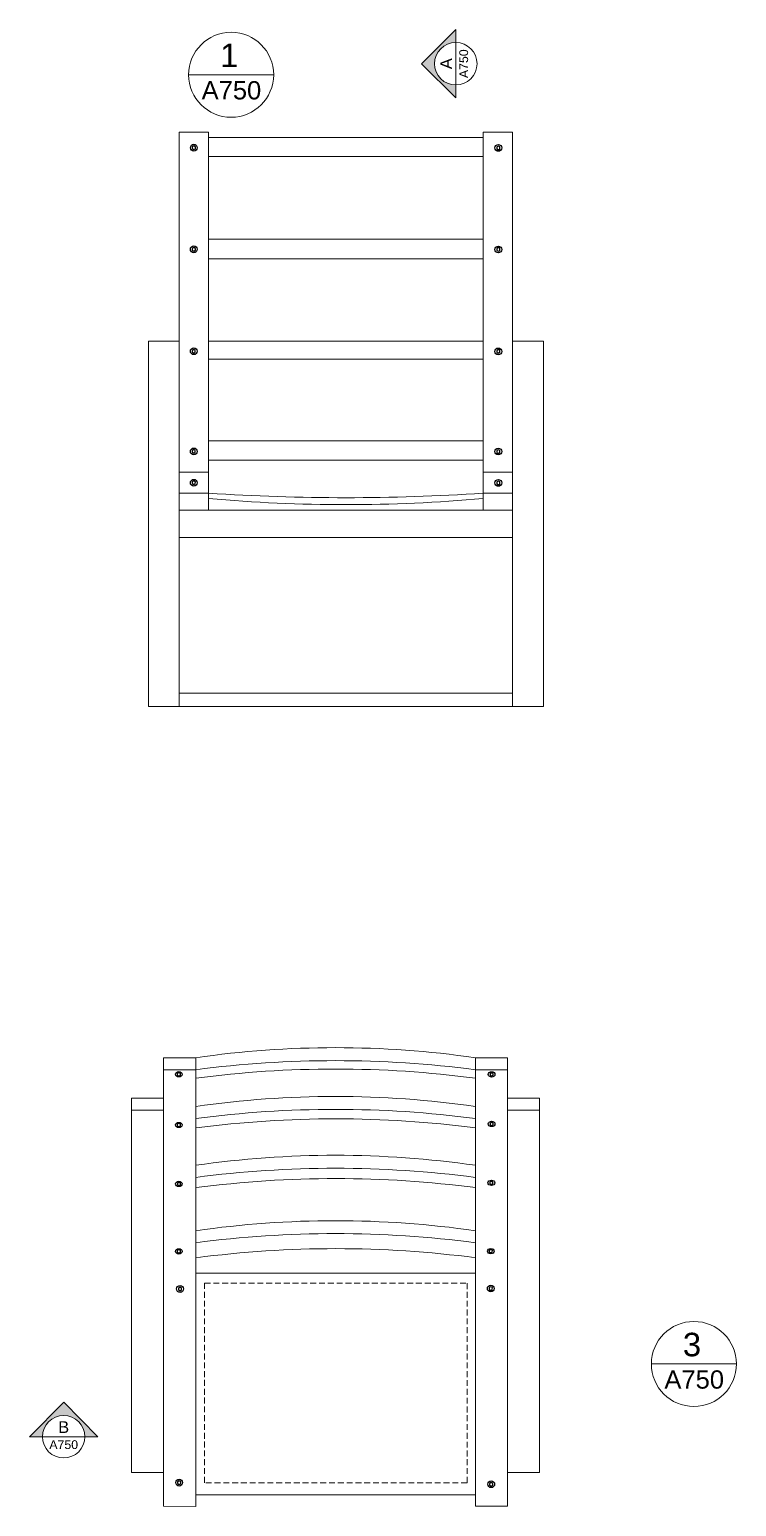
# Model space of a CAD drawing. Header units: centimetres. Extents: x 19 to 965, y 124 to 432.
# Drawn here: x 18.6 to 138.9, y 152.9 to 404.4 of the extents above; entities that cross this region are included whole.
import ezdxf
from ezdxf.enums import TextEntityAlignment as Align

# ---------------------------------------------------------------- set-up
doc = ezdxf.new("R2010")
doc.units = ezdxf.units.CM
doc.header["$MEASUREMENT"] = 0
doc.linetypes.add('DASHEDX2', pattern=[1.5, 1, -0.5])
for name, color, linetype, lineweight in [('A-ANNO-SYMB', 5, 'Continuous', 18), ('A-FURN', 8, 'Continuous', 18), ('linee di prospetto', 6, 'Continuous', 18)]:
    doc.layers.add(name, color=color, linetype=linetype, lineweight=lineweight)
doc.layers.add('viti e cerniere', color=3, linetype='Continuous')
doc.styles.add('ARIAL', font='Arial.ttf')
doc.styles.get("Standard").update_dxf_attribs({"font": 'Arial.ttf'})

# ---------------------------------------------------------------- blocks, each defined once
blk = doc.blocks.new('SYMBOL')
at = {"layer": 'A-ANNO-SYMB', "linetype": 'Continuous', "lineweight": 20}
h = blk.add_hatch(color=256, dxfattribs=at)
h.dxf.hatch_style = 1
h.paths.add_polyline_path([(11.206, 4.948), (11.316, 4.948, -1), (11.678, 4.948), (11.788, 4.948), (11.497, 5.241)])
at = {"linetype": 'Continuous', "lineweight": 20}
blk.add_line((11.316, 4.948), (11.678, 4.948), dxfattribs=at)
at = {"layer": 'A-ANNO-SYMB', "linetype": 'Continuous', "lineweight": 20}
for p, q in [((11.206, 4.948), (11.497, 5.241)), ((11.788, 4.948), (11.497, 5.241)), ((11.316, 4.948), (11.206, 4.948)), ((11.678, 4.948), (11.788, 4.948))]:
    blk.add_line(p, q, dxfattribs=at)
blk.add_circle((11.497, 4.948), 0.181, dxfattribs=at)
for tag, p in [('TAVOLA', (11.497, 5.08)), ('SEZIONE', (11.497, 4.918))]:
    blk.add_attdef(tag, text='', height=0.1, dxfattribs=at).set_placement(p, align=Align.TOP_CENTER)

msp = doc.modelspace()

# ---------------------------------------------------------------- linework, layer by layer
at = {"layer": 'A-ANNO-SYMB', "linetype": 'Continuous', "lineweight": 20}
for centre in [(52.88, 396.69), (131.67, 177.12)]:
    msp.add_circle(centre, 7.24, dxfattribs=at)
at = {"layer": 'A-FURN', "linetype": 'Continuous', "lineweight": 20}
for p, q in [((45.64, 396.69), (60.12, 396.69)), ((124.43, 177.12), (138.91, 177.12))]:
    msp.add_line(p, q, dxfattribs=at)
at = {"layer": 'A-FURN'}
for p, q in [((44.05, 386.92), (49.05, 386.92)), ((49.05, 386.92), (49.05, 326.75)), ((100.78, 386.92), (95.78, 386.92)), ((95.79, 386.92), (95.79, 325.97)), ((95.79, 386.03), (95.79, 386.92)), ((49.05, 329.01), (44.05, 329.01)), ((100.79, 329.01), (95.79, 329.01)), ((49.05, 325.42), (44.05, 325.42)), ((49.05, 326.75), (49.05, 322.56)), ((95.79, 325.97), (95.79, 322.56)), ((95.79, 325.42), (100.79, 325.42)), ((49.05, 322.56), (44.05, 322.56)), ((49.05, 322.56), (95.79, 322.56)), ((95.79, 322.56), (100.79, 322.56)), ((44.05, 317.85), (100.79, 317.85)), ((41.39, 226.4), (41.39, 227.23)), ((46.85, 227.23), (46.85, 152.85)), ((94.46, 227.23), (94.46, 152.91)), ((46.85, 192.57), (70.54, 192.57)), ((94.46, 192.57), (70.54, 192.57)), ((46.85, 154.81), (94.46, 154.81)), ((46.85, 152.85), (41.39, 152.88)), ((94.46, 152.91), (99.92, 152.88))]:
    msp.add_line(p, q, dxfattribs=at)
for points in [[(44.05, 314.24), (44.05, 386.92)], [(100.79, 314.24), (100.78, 386.92)], [(41.39, 226.4), (41.39, 152.88)], [(99.92, 227.23), (99.92, 152.88)]]:
    msp.add_lwpolyline(points, dxfattribs=at)
for points in [[(38.81, 351.33), (44.05, 351.33), (44.05, 289.11), (38.81, 289.11)], [(106.04, 351.33), (100.79, 351.33), (100.79, 289.11), (106.04, 289.11)], [(41.39, 229.28), (46.85, 229.28), (46.85, 227.23), (41.39, 227.23)], [(94.46, 229.28), (99.92, 229.28), (99.92, 227.23), (94.46, 227.23)], [(35.94, 158.63), (41.39, 158.63), (41.39, 222.38), (35.94, 222.38)], [(35.94, 222.38), (41.39, 222.38), (41.39, 220.33), (35.94, 220.33)], [(105.37, 158.63), (99.92, 158.63), (99.92, 222.38), (105.37, 222.38)], [(105.37, 222.38), (99.92, 222.38), (99.92, 220.33), (105.37, 220.33)]]:
    msp.add_lwpolyline(points, close=True, dxfattribs=at)
for centre, radius, start, end in [((72.5, 682.96), 358.31, 266.2477, 269.9874), ((72.42, 586.06), 262.59, 264.894, 275.106), ((72.35, 682.96), 358.31, 270.0126, 273.7523)]:
    msp.add_arc(centre, radius, start, end, dxfattribs=at)
at = {"layer": 'linee di prospetto'}
for p, q in [((49.05, 386.03), (95.79, 386.03)), ((95.79, 382.74), (49.05, 382.74)), ((49.05, 368.66), (95.79, 368.66)), ((49.05, 365.36), (95.79, 365.36)), ((95.79, 351.31), (49.05, 351.31)), ((49.05, 348.23), (95.79, 348.23)), ((49.05, 334.36), (95.79, 334.36)), ((49.05, 331.06), (95.79, 331.06)), ((72.4, 291.38), (44.05, 291.38)), ((72.45, 291.38), (100.79, 291.38)), ((44.05, 289.11), (100.79, 289.11))]:
    msp.add_line(p, q, dxfattribs=at)
at = {"layer": 'linee di prospetto', "linetype": 'DASHEDX2'}
msp.add_lwpolyline([(48.35, 190.88), (93.05, 190.88), (93.05, 156.89), (48.35, 156.89)], close=True, dxfattribs=at)
at = {"layer": 'linee di prospetto'}
for centre, radius, start, end in [((70.65, 64.43), 166.56, 81.7823, 98.2177), ((70.65, 45.64), 183.14, 82.5309, 97.4691), ((70.65, 44.21), 183.14, 82.5309, 97.4691), ((70.65, 56.12), 166.56, 81.7823, 98.2177), ((70.65, 37.34), 183.14, 82.5309, 97.4691), ((70.72, 35.73), 183.14, 82.5309, 97.4691), ((70.65, 46.1), 166.56, 81.7823, 98.2177), ((70.65, 27.31), 183.14, 82.5309, 97.4691), ((70.72, 25.56), 183.14, 82.5309, 97.4691), ((70.65, 34.96), 166.56, 81.7823, 98.2177), ((70.65, 16.18), 183.14, 82.5309, 97.4691), ((70.72, 13.62), 183.14, 82.5309, 97.4691)]:
    msp.add_arc(centre, radius, start, end, dxfattribs=at)
at = {"layer": 'viti e cerniere'}
for points in [[(46.26, 384.11), (46.52, 383.95), (46.79, 384.1), (46.79, 384.41), (46.53, 384.56), (46.26, 384.41)], [(98.11, 384.08), (98.37, 383.93), (98.64, 384.08), (98.64, 384.39), (98.37, 384.54), (98.11, 384.39)], [(46.26, 366.81), (46.52, 366.65), (46.79, 366.8), (46.79, 367.11), (46.53, 367.26), (46.26, 367.11)], [(98.11, 366.78), (98.37, 366.63), (98.64, 366.78), (98.64, 367.09), (98.37, 367.24), (98.11, 367.09)], [(46.25, 349.45), (46.52, 349.29), (46.78, 349.44), (46.78, 349.75), (46.52, 349.9), (46.25, 349.75)], [(98.1, 349.42), (98.36, 349.27), (98.63, 349.42), (98.63, 349.73), (98.37, 349.88), (98.1, 349.73)], [(46.25, 332.39), (46.51, 332.24), (46.78, 332.39), (46.78, 332.69), (46.52, 332.85), (46.25, 332.7)], [(98.1, 332.37), (98.36, 332.21), (98.63, 332.37), (98.63, 332.67), (98.36, 332.83), (98.1, 332.67)], [(46.25, 327.05), (46.52, 326.89), (46.78, 327.05), (46.79, 327.35), (46.52, 327.51), (46.26, 327.35)], [(98.1, 327.03), (98.37, 326.87), (98.63, 327.02), (98.63, 327.33), (98.37, 327.48), (98.1, 327.33)], [(43.7, 226.3), (43.96, 226.21), (44.23, 226.29), (44.23, 226.6), (43.97, 226.68), (43.7, 226.6)], [(96.97, 226.28), (97.23, 226.19), (97.5, 226.28), (97.5, 226.58), (97.24, 226.67), (96.97, 226.58)], [(43.71, 217.66), (43.97, 217.58), (44.24, 217.66), (44.24, 217.97), (43.98, 218.05), (43.71, 217.97)], [(96.97, 217.84), (97.23, 217.76), (97.5, 217.84), (97.5, 218.15), (97.24, 218.23), (96.97, 218.15)], [(43.72, 207.62), (43.98, 207.54), (44.25, 207.62), (44.25, 207.92), (43.98, 208.01), (43.72, 207.93)], [(96.92, 207.81), (97.18, 207.73), (97.45, 207.81), (97.45, 208.11), (97.19, 208.2), (96.92, 208.12)], [(43.7, 196.15), (43.96, 196.07), (44.23, 196.15), (44.23, 196.45), (43.96, 196.54), (43.7, 196.46)], [(96.82, 196.17), (97.08, 196.09), (97.34, 196.17), (97.35, 196.48), (97.08, 196.56), (96.82, 196.48)], [(43.91, 189.73), (44.18, 189.58), (44.44, 189.73), (44.44, 190.04), (44.18, 190.19), (43.91, 190.04)], [(96.81, 189.82), (97.08, 189.66), (97.34, 189.81), (97.35, 190.12), (97.08, 190.27), (96.82, 190.12)], [(43.76, 156.76), (44.03, 156.61), (44.29, 156.76), (44.29, 157.06), (44.03, 157.22), (43.76, 157.07)], [(96.89, 156.49), (97.16, 156.33), (97.42, 156.48), (97.42, 156.79), (97.16, 156.94), (96.89, 156.79)]]:
    msp.add_lwpolyline(points, close=True, dxfattribs=at)
for centre in [(46.53, 384.26), (98.37, 384.23), (46.52, 366.96), (98.37, 366.93), (46.52, 349.6), (98.36, 349.57), (46.52, 332.54), (98.36, 332.52), (46.52, 327.2), (98.37, 327.18), (44.18, 189.89), (97.08, 189.97), (44.03, 156.91), (97.16, 156.64)]:
    msp.add_circle(centre, 0.579, dxfattribs=at)
for centre in [(43.96, 226.45), (97.23, 226.43), (43.97, 217.82), (97.23, 218), (43.98, 207.78), (97.18, 207.97), (43.96, 196.3), (97.08, 196.33)]:
    msp.add_ellipse(centre, major_axis=(0.571, 0), ratio=0.793107, dxfattribs=at)

# ---------------------------------------------------------------- block references
at = {"layer": 'A-ANNO-SYMB', "linetype": 'Continuous', "lineweight": 20}
ref = msp.add_blockref('SYMBOL', (190.08, 168.63), dxfattribs=dict(at, xscale=20, yscale=20, zscale=20, rotation=90))
ref.add_attrib('SEZIONE', 'A', dxfattribs={"layer": '0', "linetype": 'Continuous', "lineweight": 20, "height": 2, "rotation": 90, "style": 'ARIAL'}).set_placement((88.48, 398.57), align=Align.TOP_CENTER)
ref.add_attrib('TAVOLA', 'A750', dxfattribs={"layer": '0', "linetype": 'Continuous', "lineweight": 20, "height": 1.5, "rotation": 90, "style": 'ARIAL'}).set_placement((91.72, 398.57), align=Align.TOP_CENTER)
ref = msp.add_blockref('SYMBOL', (-205.57, 65.77), dxfattribs=dict(at, xscale=20, yscale=20, zscale=20))
ref.add_attrib('SEZIONE', 'B', dxfattribs={"layer": '0', "linetype": 'Continuous', "lineweight": 20, "height": 2, "style": 'ARIAL'}).set_placement((24.37, 167.37), align=Align.TOP_CENTER)
ref.add_attrib('TAVOLA', 'A750', dxfattribs={"layer": '0', "linetype": 'Continuous', "lineweight": 20, "height": 1.5, "style": 'ARIAL'}).set_placement((24.37, 164.13), align=Align.TOP_CENTER)

# ---------------------------------------------------------------- texts
for tag, text, height, p in [('1', 'A', 4, (52.55, 402)), ('A750', 'A301', 3.111, (52.93, 395.6)), ('3', 'A', 4, (131.34, 182.43)), ('A750', 'A301', 3.111, (131.72, 176.03))]:
    msp.add_attdef(tag, text=text, height=height, dxfattribs=at).set_placement(p, align=Align.TOP_CENTER)

doc.saveas('drawing.dxf')
